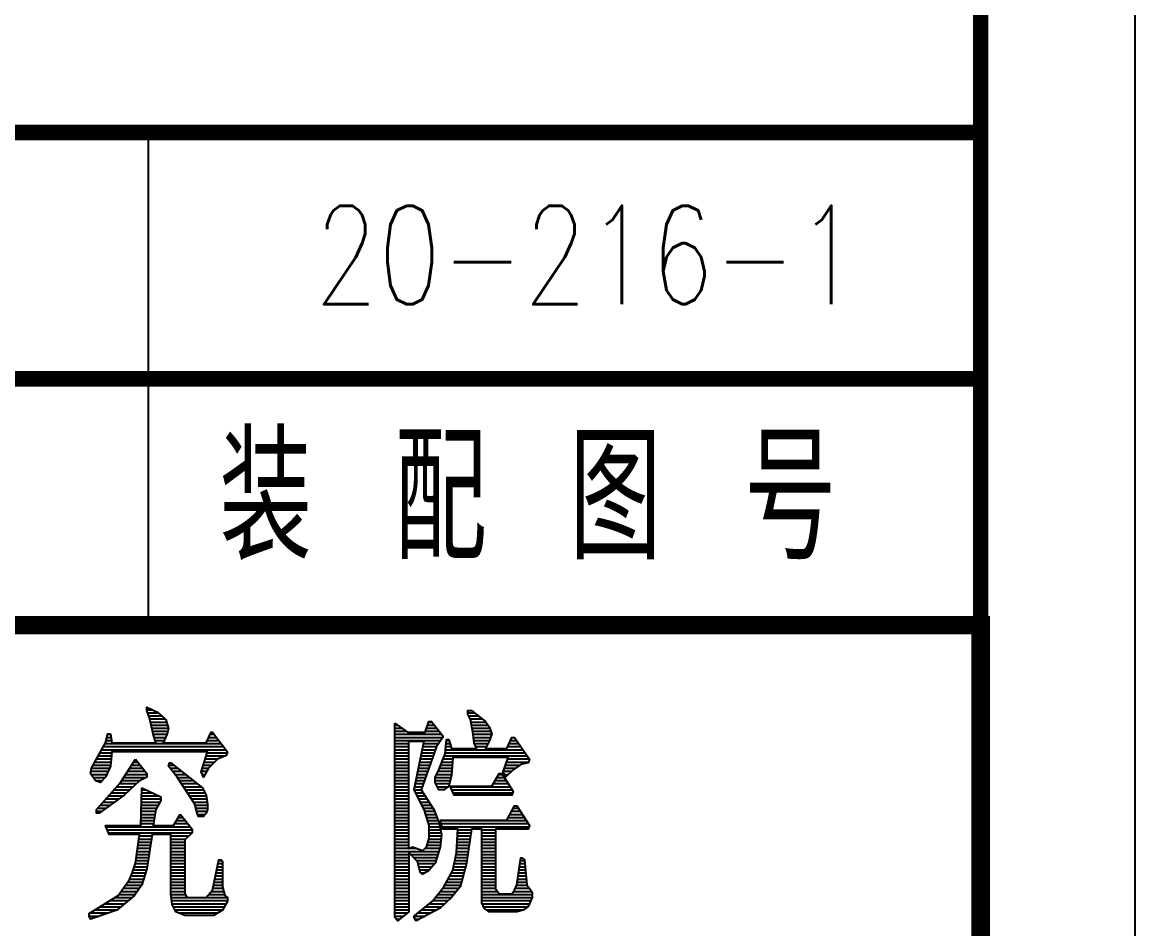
# Model space of a CAD drawing. Extents: x -11639 to -9817, y 3347 to 4292.
# Drawn here: x -9852.86 to -9816.76, y 3567.8 to 3597.24 of the extents above; entities that cross this region are included whole.
import ezdxf
from ezdxf.enums import TextEntityAlignment as Align

# ---------------------------------------------------------------- set-up
doc = ezdxf.new("R2010")
doc.units = 0
doc.header["$LTSCALE"] = 10
doc.header["$MEASUREMENT"] = 0
doc.layers.get('0').update_dxf_attribs({"linetype": 'CONTINUOUS'})
for name, color, linetype in [('1', 2, 'CONTINUOUS'), ('2', 1, 'CONTINUOUS'), ('BD', 7, 'CONTINUOUS'), ('TK', 7, 'CONTINUOUS')]:
    doc.layers.add(name, color=color, linetype=linetype)
doc.styles.add('HZ', font='txt', dxfattribs={"width": 0.75, "bigfont": 'hztxt'})

# ---------------------------------------------------------------- blocks, each defined once
blk = doc.blocks.new('*X116')
at = {"color": 0}
for p, q in [((44992.2, -950), (45010.3, -950)), ((44994.6, -960), (45030.1, -960)), ((44998.1, -970), (45040.6, -970)), ((46033.5, -960), (46054.6, -960)), ((46035.9, -970), (46067.5, -970)), ((45001.2, -980), (45051.1, -980)), ((45003.5, -990), (45055.6, -990)), ((45005.9, -1000), (45058.4, -1000)), ((45008.2, -1010), (45061.2, -1010)), ((45796.6, -1000), (45805.2, -1000)), ((45796.6, -1010), (45819.2, -1010)), ((45899.2, -1010), (45932.3, -1010)), ((45902.7, -1000), (45924.5, -1000)), ((45906.2, -990), (45916.6, -990)), ((46040.6, -980), (46080.3, -980)), ((46043.2, -990), (46092, -990)), ((46045.2, -1000), (46099, -1000)), ((46047.2, -1010), (46104.4, -1010)), ((44862.5, -1040), (44875.3, -1040)), ((44865.3, -1030), (44873.9, -1030)), ((45010.5, -1020), (45059.6, -1020)), ((45012.9, -1030), (45057.1, -1030)), ((45015.7, -1040), (45052.9, -1040)), ((45192.5, -1040), (45217.5, -1040)), ((45197.2, -1030), (45209.8, -1030)), ((45796.6, -1020), (45833.2, -1020)), ((45796.6, -1030), (45948.1, -1030)), ((45796.6, -1040), (45951.8, -1040)), ((45895.7, -1020), (45940.2, -1020)), ((46049.2, -1020), (46107.9, -1020)), ((46050.6, -1030), (46110.6, -1030)), ((46051.8, -1040), (46107.1, -1040)), ((44845.2, -1080), (45248, -1080)), ((44850.8, -1070), (45240.4, -1070)), ((44856.4, -1060), (45232.8, -1060)), ((44859.7, -1050), (44876.7, -1050)), ((45018.5, -1050), (45048.7, -1050)), ((45187.9, -1050), (45225.1, -1050)), ((45796.6, -1050), (45945.2, -1050)), ((45796.6, -1060), (45841.5, -1060)), ((45796.6, -1070), (45841.5, -1070)), ((45796.6, -1080), (45841.5, -1080)), ((45884.8, -1080), (45927.8, -1080)), ((45886.8, -1070), (45931.3, -1070)), ((45888.9, -1060), (45938.2, -1060)), ((45961.1, -1080), (46212.2, -1080)), ((45962, -1070), (45978.8, -1070)), ((45962.8, -1060), (45976, -1060)), ((45963.7, -1050), (45973.2, -1050)), ((46052.9, -1050), (46103.6, -1050)), ((46054.8, -1060), (46098.8, -1060)), ((46059.4, -1070), (46093.5, -1070)), ((46162.6, -1070), (46205.2, -1070)), ((46167.3, -1060), (46198.2, -1060)), ((46172, -1050), (46191.2, -1050)), ((44828.4, -1110), (44875.9, -1110)), ((44834, -1100), (44876.8, -1100)), ((44839.6, -1090), (44877.6, -1090)), ((45181, -1110), (45222.2, -1110)), ((45184.1, -1100), (45246.7, -1100)), ((45187.3, -1090), (45252.6, -1090)), ((45796.6, -1090), (45841.5, -1090)), ((45796.6, -1100), (45841.5, -1100)), ((45796.6, -1110), (45841.5, -1110)), ((45878.6, -1110), (45917.3, -1110)), ((45880.6, -1100), (45920.8, -1100)), ((45882.7, -1090), (45924.3, -1090)), ((45953.4, -1110), (45984.1, -1110)), ((45957.2, -1100), (46226.2, -1100)), ((45960.2, -1090), (46219.2, -1090)), ((46162.3, -1110), (46233.2, -1110)), ((44810.1, -1150), (44866.3, -1150)), ((44812.5, -1140), (44870.9, -1140)), ((44817.6, -1130), (44874.1, -1130)), ((44822.9, -1120), (44875, -1120)), ((44930, -1150), (44986.5, -1150)), ((44936.4, -1140), (44978.7, -1140)), ((44942.9, -1130), (44970.8, -1130)), ((44949.3, -1120), (44962.9, -1120)), ((45063, -1130), (45079.5, -1130)), ((45066.6, -1140), (45092, -1140)), ((45074.8, -1150), (45104.5, -1150)), ((45168.2, -1150), (45186.5, -1150)), ((45171.4, -1140), (45192.1, -1140)), ((45174.6, -1130), (45201.8, -1130)), ((45177.8, -1120), (45211.6, -1120)), ((45796.6, -1120), (45841.5, -1120)), ((45796.6, -1130), (45841.5, -1130)), ((45796.6, -1140), (45841.5, -1140)), ((45796.6, -1150), (45841.5, -1150)), ((45870.3, -1150), (45903.3, -1150)), ((45872.3, -1140), (45906.8, -1140)), ((45874.4, -1130), (45910.3, -1130)), ((45876.5, -1120), (45913.8, -1120)), ((45937.2, -1150), (45981.3, -1150)), ((45941.7, -1140), (45982, -1140)), ((45945.6, -1130), (45982.7, -1130)), ((45949.5, -1120), (45983.4, -1120)), ((46148.3, -1150), (46175.8, -1150)), ((46151.8, -1140), (46188.2, -1140)), ((46155.3, -1130), (46202.2, -1130)), ((46158.8, -1120), (46230.2, -1120)), ((44810.4, -1160), (44861.6, -1160)), ((44817.4, -1170), (44856.4, -1170)), ((44824.4, -1180), (44847.1, -1180)), ((44903.2, -1190), (44957.8, -1190)), ((44910.6, -1180), (44968.8, -1180)), ((44917, -1170), (44989.8, -1170)), ((44923.5, -1160), (44992.2, -1160)), ((45083, -1160), (45117, -1160)), ((45090.9, -1170), (45129.5, -1170)), ((45097.5, -1180), (45142, -1180)), ((45104, -1190), (45154.5, -1190)), ((45171.8, -1160), (45180.9, -1160)), ((45796.6, -1160), (45841.5, -1160)), ((45796.6, -1170), (45841.5, -1170)), ((45796.6, -1180), (45841.5, -1180)), ((45796.6, -1190), (45841.5, -1190)), ((45862, -1190), (45889.3, -1190)), ((45864, -1180), (45892.8, -1180)), ((45866.1, -1170), (45896.3, -1170)), ((45868.2, -1160), (45899.8, -1160)), ((45927.3, -1170), (45978.7, -1170)), ((45927.3, -1180), (45976.4, -1180)), ((45929.2, -1190), (45974.1, -1190)), ((45931.9, -1160), (45980.6, -1160)), ((46115.9, -1190), (46164.4, -1190)), ((46121.9, -1180), (46158.1, -1180)), ((46127.9, -1170), (46151.8, -1170)), ((46133.9, -1160), (46145.5, -1160)), ((46151.8, -1160), (46165.3, -1160)), ((44876.6, -1220), (44926.3, -1220)), ((44885.5, -1210), (44936.8, -1210)), ((44894.4, -1200), (44947.3, -1200)), ((44975.3, -1220), (45009.7, -1220)), ((44975.7, -1210), (44988.7, -1210)), ((45110.5, -1200), (45167, -1200)), ((45117.1, -1210), (45175.1, -1210)), ((45123.6, -1220), (45180.3, -1220)), ((45796.6, -1200), (45841.5, -1200)), ((45796.6, -1210), (45841.5, -1210)), ((45796.6, -1220), (45841.5, -1220)), ((45858, -1210), (45882.6, -1210)), ((45859.9, -1200), (45885.8, -1200)), ((45863.1, -1220), (45888.9, -1220)), ((45934.4, -1200), (45969.5, -1200)), ((45977.1, -1200), (46170.7, -1200)), ((45981.3, -1210), (46177, -1210)), ((45985.5, -1220), (46178.9, -1220)), ((44841.2, -1260), (44872.8, -1260)), ((44850, -1250), (44886.8, -1250)), ((44858.9, -1240), (44900.8, -1240)), ((44867.8, -1230), (44914.8, -1230)), ((44974, -1260), (45028.6, -1260)), ((44974.3, -1250), (45034.2, -1250)), ((44974.7, -1240), (45037.1, -1240)), ((44975, -1230), (45030.7, -1230)), ((45130.1, -1230), (45184.5, -1230)), ((45136.7, -1240), (45185.9, -1240)), ((45143.2, -1250), (45187.3, -1250)), ((45148.4, -1260), (45188.2, -1260)), ((45796.6, -1230), (45841.5, -1230)), ((45796.6, -1240), (45841.5, -1240)), ((45796.6, -1250), (45841.5, -1250)), ((45796.6, -1260), (45841.5, -1260)), ((45868.2, -1230), (45895.3, -1230)), ((45873.3, -1240), (45901.6, -1240)), ((45878.4, -1250), (45908, -1250)), ((45883.5, -1260), (45914.4, -1260)), ((44828.9, -1280), (44844.8, -1280)), ((44832.3, -1270), (44858.8, -1270)), ((44973, -1290), (45018.3, -1290)), ((44973.3, -1280), (45019.8, -1280)), ((44973.7, -1270), (45023, -1270)), ((45151.2, -1270), (45188.2, -1270)), ((45154, -1280), (45186.1, -1280)), ((45157.1, -1290), (45181, -1290)), ((45796.6, -1270), (45841.5, -1270)), ((45796.6, -1280), (45841.5, -1280)), ((45796.6, -1290), (45841.5, -1290)), ((45888.6, -1270), (45920.7, -1270)), ((45892.4, -1280), (45925.7, -1280)), ((45895.6, -1290), (45929.7, -1290)), ((46169.9, -1290), (46210.4, -1290)), ((46175.2, -1280), (46204, -1280)), ((46180.4, -1270), (46197.7, -1270)), ((44859, -1330), (45132.9, -1330)), ((44972, -1320), (45013.6, -1320)), ((44972.3, -1310), (45015.2, -1310)), ((44972.7, -1300), (45016.7, -1300)), ((45081.7, -1320), (45125, -1320)), ((45087.5, -1310), (45117.1, -1310)), ((45093.3, -1300), (45109.2, -1300)), ((45796.6, -1300), (45841.5, -1300)), ((45796.6, -1310), (45841.5, -1310)), ((45796.6, -1320), (45841.5, -1320)), ((45796.6, -1330), (45841.5, -1330)), ((45898.7, -1300), (45933.7, -1300)), ((45901.8, -1310), (45937.7, -1310)), ((45904.9, -1320), (45940.6, -1320)), ((45906.9, -1330), (45942.6, -1330)), ((45943.9, -1310), (46223.1, -1310)), ((45946.7, -1320), (46229.5, -1320)), ((45949.5, -1330), (46232.3, -1330)), ((46164.7, -1300), (46216.8, -1300)), ((44863.2, -1340), (45139.2, -1340)), ((44867.4, -1350), (45138.9, -1350)), ((44965.8, -1370), (45006.4, -1370)), ((44967.1, -1360), (45007.9, -1360)), ((45069.8, -1360), (45128.4, -1360)), ((45069.8, -1370), (45117.9, -1370)), ((45796.6, -1340), (45841.5, -1340)), ((45796.6, -1350), (45841.5, -1350)), ((45796.6, -1360), (45841.5, -1360)), ((45796.6, -1370), (45841.5, -1370)), ((45906.1, -1370), (45946.3, -1370)), ((45906.9, -1340), (45944.6, -1340)), ((45906.9, -1350), (45946.6, -1350)), ((45906.9, -1360), (45947.3, -1360)), ((45999.1, -1370), (46041, -1370)), ((45999.6, -1360), (46042.5, -1360)), ((46000.1, -1350), (46043.9, -1350)), ((46000.7, -1340), (46045.4, -1340)), ((46078.4, -1340), (46123.3, -1340)), ((46078.4, -1350), (46123.3, -1350)), ((46078.4, -1360), (46123.3, -1360)), ((46078.4, -1370), (46123.3, -1370)), ((44961.9, -1400), (45002, -1400)), ((44963.2, -1390), (45003.5, -1390)), ((44964.5, -1380), (45004.9, -1380)), ((45069.8, -1380), (45114.7, -1380)), ((45069.8, -1390), (45114.7, -1390)), ((45069.8, -1400), (45114.7, -1400)), ((45796.6, -1380), (45841.5, -1380)), ((45796.6, -1390), (45841.5, -1390)), ((45796.6, -1400), (45841.5, -1400)), ((45846.2, -1400), (45863.9, -1400)), ((45894.9, -1400), (45942.5, -1400)), ((45900.5, -1390), (45944.3, -1390)), ((45903.3, -1380), (45945.3, -1380)), ((45997.5, -1400), (46036.6, -1400)), ((45998, -1390), (46038, -1390)), ((45998.5, -1380), (46039.5, -1380)), ((46078.4, -1380), (46123.3, -1380)), ((46078.4, -1390), (46123.3, -1390)), ((46078.4, -1400), (46123.3, -1400)), ((44956.6, -1440), (44996.1, -1440)), ((44957.9, -1430), (44997.6, -1430)), ((44959.2, -1420), (44999, -1420)), ((44960.6, -1410), (45000.5, -1410)), ((45069.8, -1410), (45114.7, -1410)), ((45069.8, -1420), (45114.7, -1420)), ((45069.8, -1430), (45114.7, -1430)), ((45069.8, -1440), (45114.7, -1440)), ((45224.4, -1440), (45235.1, -1440)), ((45796.6, -1410), (45939.4, -1410)), ((45796.6, -1420), (45841.5, -1420)), ((45796.6, -1430), (45841.5, -1430)), ((45796.6, -1440), (45841.5, -1440)), ((45847.5, -1420), (45936.3, -1420)), ((45857.3, -1430), (45933.2, -1430)), ((45867.1, -1440), (45930, -1440)), ((45991.2, -1440), (46030.7, -1440)), ((45993.3, -1430), (46032.2, -1430)), ((45995.4, -1420), (46033.6, -1420)), ((45996.9, -1410), (46035.1, -1410)), ((46078.4, -1410), (46123.3, -1410)), ((46078.4, -1420), (46123.3, -1420)), ((46078.4, -1430), (46123.3, -1430)), ((46078.4, -1440), (46123.3, -1440)), ((46203.7, -1440), (46217.5, -1440)), ((44944.6, -1480), (44988, -1480)), ((44948.1, -1470), (44991.1, -1470)), ((44951.6, -1460), (44993.1, -1460)), ((44955.1, -1450), (44994.6, -1450)), ((45069.8, -1450), (45114.7, -1450)), ((45069.8, -1460), (45114.7, -1460)), ((45069.8, -1470), (45114.7, -1470)), ((45069.8, -1480), (45114.7, -1480)), ((45216.1, -1480), (45237.2, -1480)), ((45218.2, -1470), (45237.2, -1470)), ((45220.3, -1460), (45237.2, -1460)), ((45222.3, -1450), (45237.2, -1450)), ((45796.6, -1450), (45841.5, -1450)), ((45796.6, -1460), (45841.5, -1460)), ((45796.6, -1470), (45841.5, -1470)), ((45796.6, -1480), (45841.5, -1480)), ((45871.7, -1450), (45926.3, -1450)), ((45874.1, -1460), (45917.6, -1460)), ((45876.4, -1470), (45908.8, -1470)), ((45881, -1480), (45893.2, -1480)), ((45980.2, -1480), (46021, -1480)), ((45984.9, -1470), (46023.7, -1470)), ((45987, -1460), (46026.4, -1460)), ((45989.1, -1450), (46029.1, -1450)), ((46078.4, -1450), (46123.3, -1450)), ((46078.4, -1460), (46123.3, -1460)), ((46078.4, -1470), (46123.3, -1470)), ((46078.4, -1480), (46123.3, -1480)), ((46198.1, -1480), (46221.5, -1480)), ((46199.5, -1470), (46220.5, -1470)), ((46200.9, -1460), (46219.5, -1460)), ((46202.3, -1450), (46218.5, -1450)), ((44929, -1510), (44978.6, -1510)), ((44935.7, -1500), (44981.7, -1500)), ((44940.3, -1490), (44984.9, -1490)), ((45069.8, -1490), (45114.7, -1490)), ((45069.8, -1500), (45114.7, -1500)), ((45069.8, -1510), (45114.7, -1510)), ((45210, -1510), (45237.2, -1510)), ((45212, -1500), (45237.2, -1500)), ((45214.1, -1490), (45237.2, -1490)), ((45796.6, -1490), (45841.5, -1490)), ((45796.6, -1500), (45841.5, -1500)), ((45796.6, -1510), (45841.5, -1510)), ((45963.9, -1510), (46012.9, -1510)), ((45969.3, -1500), (46015.6, -1500)), ((45974.8, -1490), (46018.3, -1490)), ((46078.4, -1490), (46123.3, -1490)), ((46078.4, -1500), (46123.3, -1500)), ((46078.4, -1510), (46123.3, -1510)), ((46193.9, -1510), (46224.5, -1510)), ((46195.3, -1500), (46223.5, -1500)), ((46196.7, -1490), (46222.5, -1490)), ((44901, -1550), (44954.1, -1550)), ((44908, -1540), (44961.1, -1540)), ((44915, -1530), (44968.1, -1530)), ((44922, -1520), (44975.1, -1520)), ((45069.8, -1520), (45114.7, -1520)), ((45069.8, -1530), (45114.7, -1530)), ((45069.8, -1540), (45114.7, -1540)), ((45070, -1550), (45116.1, -1550)), ((45192.6, -1550), (45244.3, -1550)), ((45201.4, -1540), (45241.5, -1540)), ((45205.8, -1530), (45238.7, -1530)), ((45207.9, -1520), (45237.2, -1520)), ((45796.6, -1520), (45841.5, -1520)), ((45796.6, -1530), (45841.5, -1530)), ((45796.6, -1540), (45841.5, -1540)), ((45796.6, -1550), (45841.5, -1550)), ((45936, -1550), (45988.3, -1550)), ((45943.8, -1540), (45996.5, -1540)), ((45951.7, -1530), (46004.6, -1530)), ((45958.4, -1520), (46010.2, -1520)), ((46078.4, -1520), (46123.3, -1520)), ((46078.4, -1530), (46123.3, -1530)), ((46078.4, -1540), (46129.9, -1540)), ((46078.4, -1550), (46241.7, -1550)), ((46182, -1540), (46240.2, -1540)), ((46187.5, -1530), (46233.2, -1530)), ((46192.2, -1520), (46226.2, -1520)), ((44856.2, -1580), (44919.4, -1580)), ((44872.3, -1570), (44931.6, -1570)), ((44888.4, -1560), (44943.9, -1560)), ((45071.2, -1560), (45253.5, -1560)), ((45072.3, -1570), (45253.5, -1570)), ((45073.5, -1580), (45248.7, -1580)), ((45796.6, -1560), (45841.5, -1560)), ((45796.6, -1570), (45841.5, -1570)), ((45796.6, -1580), (45841.5, -1580)), ((45908.6, -1580), (45959.1, -1580)), ((45920.2, -1570), (45969.6, -1570)), ((45928.1, -1560), (45980.1, -1560)), ((46078.4, -1560), (46241.6, -1560)), ((46078.4, -1570), (46237.4, -1570)), ((46079.7, -1580), (46233.2, -1580)), ((44804.4, -1620), (44837, -1620)), ((44807.9, -1610), (44866.4, -1610)), ((44824, -1600), (44894.9, -1600)), ((44840.1, -1590), (44907.1, -1590)), ((45077.5, -1590), (45243.1, -1590)), ((45082.8, -1600), (45237.5, -1600)), ((45095, -1610), (45221.8, -1610)), ((45796.6, -1590), (45841.5, -1590)), ((45796.6, -1600), (45841.5, -1600)), ((45796.6, -1610), (45837, -1610)), ((45796.6, -1620), (45824.4, -1620)), ((45860.6, -1620), (45895.6, -1620)), ((45871.8, -1610), (45914.6, -1610)), ((45884.1, -1600), (45933.6, -1600)), ((45896.3, -1590), (45948.6, -1590)), ((46084.3, -1590), (46227.9, -1590)), ((46093.9, -1600), (46213.9, -1600)), ((45800.9, -1630), (45811.8, -1630)), ((45862.2, -1630), (45876.6, -1630))]:
    blk.add_line(p, q, dxfattribs=at)
blk = doc.blocks.new('20-216-2')
at = {"color": 7}
blk.add_lwpolyline([(-11444.04823, 1822.6203, 6, 6, 0), (-11444.04823, 2422.6203, 6, 6, 0), (-13244.04823, 2422.6203, 6, 6, 0), (-13244.04823, 1822.6203, 6, 6, 0)], format="xyseb", close=True, dxfattribs=at)
blk.add_lwpolyline([(-11444.04823, 2422.6203), (-11444.04823, 1822.6203)], dxfattribs=at)
blk.add_lwpolyline([(-11444.04823, 2422.6203), (-11444.04823, 1822.6203)], dxfattribs=at)
blk.add_lwpolyline([(-11444.04823, 2422.6203), (-11444.04823, 1822.6203)], dxfattribs=at)
at = {"layer": '1'}
for p, q in [((-11394.04823, 7712.6203), (-11394.04823, 1772.6203)), ((-11714.04823, 2422.6203), (-11714.04823, 2582.6203))]:
    blk.add_line(p, q, dxfattribs=at)
at = {"layer": '1', "color": 1, "const_width": 5}
blk.add_lwpolyline([(-11444.04823, 4692.6203), (-11444.04823, 1822.6203)], dxfattribs=at)
at = {"layer": '1', "const_width": 5}
blk.add_lwpolyline([(-13244.04823, 2502.6203), (-11444.04823, 2502.6203)], dxfattribs=at)
at = {"layer": '2'}
blk.add_line((-11444.04823, 1822.6203), (-11444.04823, 2422.6203), dxfattribs=at)
blk.add_line((-11444.04823, 1822.6203), (-11444.04823, 2422.6203), dxfattribs=at)
at = {"layer": '2', "const_width": 5}
for points in [[(-11444.04823, 2482.6203), (-11444.04823, 2602.6203)], [(-11444.04823, 2582.6203), (-13244.04823, 2582.6203)], [(-13244.04823, 2582.6203), (-11444.04823, 2582.6203)], [(-11444.04823, 2422.6203), (-11444.04823, 2582.6203)], [(-13244.04823, 2422.6203), (-11444.04823, 2422.6203)]]:
    blk.add_lwpolyline(points, dxfattribs=at)
at = {"layer": 'BD', "color": 7}
for points in [[(-11726.42618, 2387.2963), (-11726.01785, 2384.37964), (-11726.01785, 2384.37964), (-11711.72618, 2384.37964), (-11711.72618, 2384.37964), (-11712.54285, 2387.2963), (-11712.54285, 2387.2963), (-11713.76785, 2392.5463), (-11713.76785, 2392.5463), (-11714.58451, 2394.87964), (-11714.58451, 2394.87964), (-11714.58451, 2396.0463), (-11714.58451, 2396.0463), (-11710.90951, 2394.2963), (-11710.90951, 2394.2963), (-11708.45951, 2391.96297), (-11708.45951, 2391.96297), (-11707.64285, 2389.0463), (-11707.64285, 2389.0463), (-11708.05118, 2387.2963), (-11708.05118, 2387.2963), (-11709.27618, 2384.37964), (-11709.27618, 2384.37964), (-11695.39285, 2384.37964), (-11695.39285, 2384.37964), (-11693.75951, 2387.87964), (-11693.75951, 2387.87964), (-11693.35118, 2387.87964), (-11693.35118, 2387.87964), (-11688.45118, 2381.46297), (-11688.45118, 2381.46297), (-11688.85951, 2380.2963), (-11688.85951, 2380.2963), (-11691.71785, 2379.12964), (-11691.71785, 2379.12964), (-11694.57618, 2376.21297), (-11694.57618, 2376.21297), (-11696.20951, 2373.2963), (-11696.20951, 2373.2963), (-11697.02618, 2375.0463), (-11697.02618, 2375.0463), (-11694.98451, 2381.46297), (-11694.98451, 2381.46297), (-11726.01785, 2381.46297), (-11726.01785, 2381.46297), (-11726.42618, 2376.7963), (-11726.42618, 2376.7963), (-11728.05951, 2373.2963), (-11728.05951, 2373.2963), (-11729.69285, 2371.5463), (-11729.69285, 2371.5463), (-11731.32618, 2372.12964), (-11731.32618, 2372.12964), (-11732.95951, 2374.46297), (-11732.95951, 2374.46297), (-11732.55118, 2376.21297), (-11732.55118, 2376.21297), (-11731.32618, 2378.5463), (-11731.32618, 2378.5463), (-11728.05951, 2384.37964), (-11728.05951, 2384.37964), (-11727.24285, 2387.2963), (-11727.24285, 2387.2963), (-11726.83451, 2387.2963), (-11726.83451, 2387.2963), (-11726.42618, 2387.2963)], [(-11616.58451, 2385.5463), (-11615.76785, 2382.62964), (-11615.76785, 2382.62964), (-11607.60118, 2382.62964), (-11607.60118, 2382.62964), (-11608.41785, 2384.37964), (-11608.41785, 2384.37964), (-11608.82618, 2387.87964), (-11608.82618, 2387.87964), (-11609.64285, 2391.96297), (-11609.64285, 2391.96297), (-11610.45951, 2393.71297), (-11610.45951, 2393.71297), (-11610.45951, 2394.87964), (-11610.45951, 2394.87964), (-11609.23451, 2394.87964), (-11609.23451, 2394.87964), (-11604.74285, 2391.37964), (-11604.74285, 2391.37964), (-11603.51785, 2389.62964), (-11603.51785, 2389.62964), (-11602.70118, 2387.2963), (-11602.70118, 2387.2963), (-11603.51785, 2384.96297), (-11603.51785, 2384.96297), (-11604.74285, 2382.62964), (-11604.74285, 2382.62964), (-11597.80118, 2382.62964), (-11597.80118, 2382.62964), (-11596.16785, 2386.12964), (-11596.16785, 2386.12964), (-11595.35118, 2386.12964), (-11595.35118, 2386.12964), (-11590.45118, 2379.12964), (-11590.45118, 2379.12964), (-11590.85951, 2377.96297), (-11590.85951, 2377.96297), (-11593.30951, 2377.37964), (-11593.30951, 2377.37964), (-11595.75951, 2375.62964), (-11595.75951, 2375.62964), (-11598.20951, 2373.2963), (-11598.20951, 2373.2963), (-11599.02618, 2375.0463), (-11599.02618, 2375.0463), (-11597.39285, 2379.71297), (-11597.39285, 2379.71297), (-11615.35951, 2379.71297), (-11615.35951, 2379.71297), (-11615.76785, 2373.87964), (-11615.76785, 2373.87964), (-11616.58451, 2370.37964), (-11616.58451, 2370.37964), (-11618.21785, 2369.21297), (-11618.21785, 2369.21297), (-11619.85118, 2369.21297), (-11619.85118, 2369.21297), (-11621.07618, 2371.5463), (-11621.07618, 2371.5463), (-11621.07618, 2373.2963), (-11621.07618, 2373.2963), (-11619.85118, 2375.62964), (-11619.85118, 2375.62964), (-11617.80951, 2380.87964), (-11617.80951, 2380.87964), (-11617.40118, 2385.5463), (-11617.40118, 2385.5463), (-11616.99285, 2385.5463), (-11616.99285, 2385.5463), (-11616.58451, 2385.5463)], [(-11634.14285, 2390.7963), (-11630.05951, 2387.87964), (-11630.05951, 2387.87964), (-11624.34285, 2387.87964), (-11624.34285, 2387.87964), (-11623.11785, 2391.37964), (-11623.11785, 2391.37964), (-11622.30118, 2391.37964), (-11622.30118, 2391.37964), (-11618.62618, 2386.71297), (-11618.62618, 2386.71297), (-11618.62618, 2386.12964), (-11618.62618, 2386.12964), (-11620.66785, 2383.21297), (-11620.66785, 2383.21297), (-11625.56785, 2369.21297), (-11625.56785, 2369.21297), (-11621.48451, 2362.7963), (-11621.48451, 2362.7963), (-11619.85118, 2358.71297), (-11619.85118, 2358.71297), (-11619.03451, 2354.62964), (-11619.03451, 2354.62964), (-11619.44285, 2350.5463), (-11619.44285, 2350.5463), (-11621.07618, 2345.2963), (-11621.07618, 2345.2963), (-11623.11785, 2342.96297), (-11623.11785, 2342.96297), (-11625.15951, 2341.7963), (-11625.15951, 2341.7963), (-11625.97618, 2342.37964), (-11625.97618, 2342.37964), (-11626.79285, 2345.87964), (-11626.79285, 2345.87964), (-11629.65118, 2348.7963), (-11629.65118, 2348.7963), (-11629.65118, 2329.5463), (-11629.65118, 2329.5463), (-11633.32618, 2326.62964), (-11633.32618, 2326.62964), (-11634.14285, 2327.7963), (-11634.14285, 2327.7963), (-11634.14285, 2390.7963)], [(-11629.65118, 2384.96297), (-11624.75118, 2384.96297), (-11624.75118, 2384.96297), (-11628.01785, 2369.21297), (-11628.01785, 2369.21297), (-11624.75118, 2362.7963), (-11624.75118, 2362.7963), (-11623.11785, 2357.5463), (-11623.11785, 2357.5463), (-11623.11785, 2353.46297), (-11623.11785, 2353.46297), (-11623.93451, 2350.5463), (-11623.93451, 2350.5463), (-11625.15951, 2349.37964), (-11625.15951, 2349.37964), (-11628.42618, 2350.5463), (-11628.42618, 2350.5463), (-11629.65118, 2349.96297), (-11629.65118, 2349.96297), (-11629.65118, 2384.96297)], [(-11718.25951, 2379.12964), (-11714.58451, 2374.46297), (-11714.58451, 2374.46297), (-11714.58451, 2373.2963), (-11714.58451, 2373.2963), (-11717.03451, 2372.12964), (-11717.03451, 2372.12964), (-11721.93451, 2367.46297), (-11721.93451, 2367.46297), (-11730.10118, 2361.62964), (-11730.10118, 2361.62964), (-11730.91785, 2361.62964), (-11730.91785, 2361.62964), (-11730.91785, 2362.7963), (-11730.91785, 2362.7963), (-11723.15951, 2371.5463), (-11723.15951, 2371.5463), (-11718.25951, 2379.12964)], [(-11706.82618, 2377.96297), (-11696.61785, 2369.7963), (-11696.61785, 2369.7963), (-11695.39285, 2367.46297), (-11695.39285, 2367.46297), (-11694.98451, 2364.5463), (-11694.98451, 2364.5463), (-11694.98451, 2362.7963), (-11694.98451, 2362.7963), (-11695.39285, 2361.62964), (-11695.39285, 2361.62964), (-11696.20951, 2360.46297), (-11696.20951, 2360.46297), (-11697.84285, 2360.46297), (-11697.84285, 2360.46297), (-11698.25118, 2361.62964), (-11698.25118, 2361.62964), (-11699.06785, 2364.5463), (-11699.06785, 2364.5463), (-11704.78451, 2373.2963), (-11704.78451, 2373.2963), (-11707.64285, 2376.7963), (-11707.64285, 2376.7963), (-11707.23451, 2377.96297), (-11707.23451, 2377.96297), (-11706.82618, 2377.96297)], [(-11616.17618, 2370.37964), (-11602.70118, 2370.37964), (-11602.70118, 2370.37964), (-11600.25118, 2374.46297), (-11600.25118, 2374.46297), (-11599.43451, 2374.46297), (-11599.43451, 2374.46297), (-11595.75951, 2368.62964), (-11595.75951, 2368.62964), (-11596.16785, 2367.46297), (-11596.16785, 2367.46297), (-11614.95118, 2367.46297), (-11614.95118, 2367.46297), (-11616.17618, 2370.37964)], [(-11716.21785, 2369.7963), (-11710.09285, 2366.87964), (-11710.09285, 2366.87964), (-11710.09285, 2365.71297), (-11710.09285, 2365.71297), (-11711.72618, 2362.7963), (-11711.72618, 2362.7963), (-11712.54285, 2357.5463), (-11712.54285, 2357.5463), (-11706.00951, 2357.5463), (-11706.00951, 2357.5463), (-11703.96785, 2361.0463), (-11703.96785, 2361.0463), (-11703.55951, 2361.0463), (-11703.55951, 2361.0463), (-11699.88451, 2356.37964), (-11699.88451, 2356.37964), (-11699.88451, 2355.21297), (-11699.88451, 2355.21297), (-11702.33451, 2352.87964), (-11702.33451, 2352.87964), (-11702.33451, 2335.37964), (-11702.33451, 2335.37964), (-11701.51785, 2334.21297), (-11701.51785, 2334.21297), (-11700.70118, 2334.21297), (-11700.70118, 2334.21297), (-11695.39285, 2334.21297), (-11695.39285, 2334.21297), (-11693.35118, 2336.5463), (-11693.35118, 2336.5463), (-11691.30951, 2346.46297), (-11691.30951, 2346.46297), (-11690.49285, 2346.46297), (-11690.49285, 2346.46297), (-11690.08451, 2345.87964), (-11690.08451, 2345.87964), (-11690.08451, 2337.71297), (-11690.08451, 2337.71297), (-11689.26785, 2334.7963), (-11689.26785, 2334.7963), (-11688.45118, 2334.21297), (-11688.45118, 2334.21297), (-11688.45118, 2333.0463), (-11688.45118, 2333.0463), (-11690.08451, 2330.12964), (-11690.08451, 2330.12964), (-11692.94285, 2328.37964), (-11692.94285, 2328.37964), (-11702.33451, 2328.37964), (-11702.33451, 2328.37964), (-11705.19285, 2329.5463), (-11705.19285, 2329.5463), (-11706.41785, 2331.87964), (-11706.41785, 2331.87964), (-11706.82618, 2335.37964), (-11706.82618, 2335.37964), (-11706.82618, 2354.62964), (-11706.82618, 2354.62964), (-11712.95118, 2354.62964), (-11712.95118, 2354.62964), (-11714.58451, 2343.5463), (-11714.58451, 2343.5463), (-11716.21785, 2338.2963), (-11716.21785, 2338.2963), (-11718.66785, 2334.7963), (-11718.66785, 2334.7963), (-11724.38451, 2330.12964), (-11724.38451, 2330.12964), (-11732.95951, 2327.21297), (-11732.95951, 2327.21297), (-11733.36785, 2327.7963), (-11733.36785, 2327.7963), (-11733.36785, 2328.96297), (-11733.36785, 2328.96297), (-11723.97618, 2334.7963), (-11723.97618, 2334.7963), (-11720.30118, 2340.0463), (-11720.30118, 2340.0463), (-11719.48451, 2341.7963), (-11719.48451, 2341.7963), (-11718.25951, 2345.2963), (-11718.25951, 2345.2963), (-11717.03451, 2354.62964), (-11717.03451, 2354.62964), (-11726.83451, 2354.62964), (-11726.83451, 2354.62964), (-11728.05951, 2357.5463), (-11728.05951, 2357.5463), (-11716.62618, 2357.5463), (-11716.62618, 2357.5463), (-11716.21785, 2369.7963)], [(-11619.44285, 2359.2963), (-11597.80118, 2359.2963), (-11597.80118, 2359.2963), (-11595.35118, 2363.96297), (-11595.35118, 2363.96297), (-11594.53451, 2363.96297), (-11594.53451, 2363.96297), (-11590.45118, 2357.5463), (-11590.45118, 2357.5463), (-11590.85951, 2356.37964), (-11590.85951, 2356.37964), (-11601.47618, 2356.37964), (-11601.47618, 2356.37964), (-11601.47618, 2337.12964), (-11601.47618, 2337.12964), (-11600.25118, 2335.37964), (-11600.25118, 2335.37964), (-11596.16785, 2335.37964), (-11596.16785, 2335.37964), (-11595.35118, 2336.5463), (-11595.35118, 2336.5463), (-11594.53451, 2338.2963), (-11594.53451, 2338.2963), (-11593.30951, 2347.0463), (-11593.30951, 2347.0463), (-11592.90118, 2347.0463), (-11592.90118, 2347.0463), (-11592.08451, 2346.46297), (-11592.08451, 2346.46297), (-11591.26785, 2338.2963), (-11591.26785, 2338.2963), (-11590.04285, 2336.5463), (-11590.04285, 2336.5463), (-11589.63451, 2335.96297), (-11589.63451, 2335.96297), (-11589.63451, 2334.21297), (-11589.63451, 2334.21297), (-11590.85951, 2331.2963), (-11590.85951, 2331.2963), (-11592.49285, 2330.12964), (-11592.49285, 2330.12964), (-11594.53451, 2329.5463), (-11594.53451, 2329.5463), (-11603.51785, 2329.5463), (-11603.51785, 2329.5463), (-11605.15118, 2330.71297), (-11605.15118, 2330.71297), (-11605.96785, 2332.46297), (-11605.96785, 2332.46297), (-11605.96785, 2335.96297), (-11605.96785, 2335.96297), (-11605.96785, 2356.37964), (-11605.96785, 2356.37964), (-11609.23451, 2356.37964), (-11609.23451, 2356.37964), (-11610.86785, 2345.2963), (-11610.86785, 2345.2963), (-11612.90951, 2337.71297), (-11612.90951, 2337.71297), (-11615.76785, 2334.21297), (-11615.76785, 2334.21297), (-11619.44285, 2330.71297), (-11619.44285, 2330.71297), (-11627.20118, 2326.62964), (-11627.20118, 2326.62964), (-11628.01785, 2327.7963), (-11628.01785, 2327.7963), (-11627.60951, 2328.37964), (-11627.60951, 2328.37964), (-11621.89285, 2333.0463), (-11621.89285, 2333.0463), (-11618.21785, 2337.71297), (-11618.21785, 2337.71297), (-11615.35951, 2342.96297), (-11615.35951, 2342.96297), (-11614.13451, 2348.7963), (-11614.13451, 2348.7963), (-11613.72618, 2356.37964), (-11613.72618, 2356.37964), (-11618.62618, 2356.37964), (-11618.62618, 2356.37964), (-11619.44285, 2359.2963)]]:
    blk.add_lwpolyline(points, dxfattribs=at)
at = {"layer": 'BD', "xscale": 0.09999999999999998, "yscale": 0.09999999999999998, "zscale": 0.09999999999999998}
blk.add_blockref('*X116', (-16213.80487, 2490.18401), dxfattribs=at)
at = {"layer": '1', "style": 'HZ', "width": 0.75}
blk.add_text('装 配 图 号', height=40, dxfattribs=at).set_placement((-11691.043, 2443.96641))
at = {"layer": 'TK', "style": 'HZ', "width": 0.75}
blk.add_text('20-216-1', height=32, dxfattribs=at).set_placement((-11571.75459, 2526.8506), align=Align.CENTER)

msp = doc.modelspace()

# ---------------------------------------------------------------- block references
at = {"layer": '1', "xscale": 0.1, "yscale": 0.1, "zscale": 0.1}
msp.add_blockref('20-216-2', (-8677.35231, 3335.39854), dxfattribs=at)

doc.saveas('drawing.dxf')
